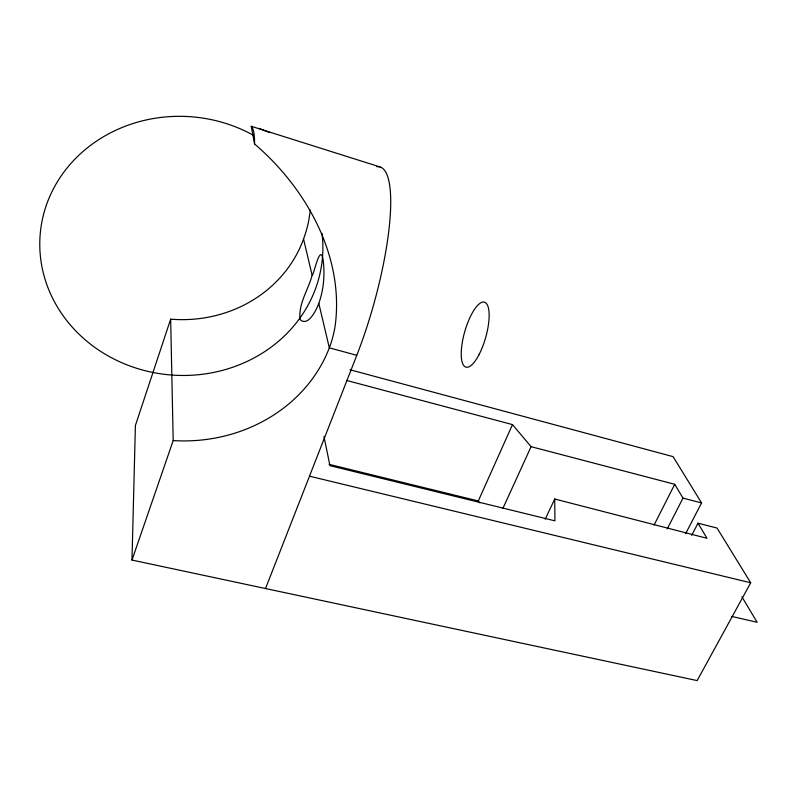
<?xml version="1.0" encoding="UTF-8"?>
<svg xmlns="http://www.w3.org/2000/svg" width="797" height="797" viewBox="0 0 797 797"><rect width="100%" height="100%" fill="white"/><g stroke="black" fill="none" stroke-linecap="round" stroke-linejoin="round"><path stroke-width="1.2" d="M691.666 535.355L697.993 523.211L717.021 528.032L750.704 582.776L697.156 680.588L131.983 560.062L135.41 425.449L170.658 319.169A130.917 121.393 7.9 0 0 303.547 239.03L312.135 275.294C308.27 289.809 298.058 304.145 300.1 319.657C308.031 326.949 316.07 310.412 318.511 304.175C323.861 289.729 325.096 273.839 322.934 258.617C319.756 243.992 313.968 274.826 312.135 275.294M310.432 210.059L308.628 221.337A94.275 51.935 -57.3 0 1 303.547 239.03M131.983 560.062L173.188 440.582L170.658 319.169M265.521 588.545L356.787 355.313A134.643 31.213 -74.3 0 0 376.891 166.722M479.754 502.887L478.3 500.964L512.481 424.602L346.585 380.438M502.907 508.396L531.081 446.669L512.481 424.602M545.188 519.216L554.722 499.002L707.009 538.294L697.993 523.211M654.048 525.113L674.73 484.307L531.081 446.669M667.248 528.879L682.989 498.115L674.73 484.307M685.719 533.512L701.569 502.927L673.086 456.641L349.953 369.748M731.845 616.44L757.15 622.298L741.937 596.843M173.188 440.582A154.329 138.598 1.1 0 0 329.33 347.831A102.474 79.202 79.8 0 0 335.099 326.252C344.643 256.534 306.317 188.231 254.562 143.978L251.254 126.285L380.02 166.952M309.485 476.178L750.704 582.776M329.031 464.322L478.3 500.964M682.989 498.115L701.569 502.927M356.787 355.313L329.33 347.831L318.8 303.408M259.045 128.377L269.954 132.631M323.971 436.497L329.948 465.667L554.931 520.839L554.722 499.002M251.254 126.285A138.788 19.975 -74.5 0 1 254.562 143.978M322.018 233.391A141.617 129.503 4.3 0 1 166.473 374.56A141.617 129.503 4.3 0 1 46.953 203.504A141.617 129.503 4.3 0 1 253.496 135.321M478.808 355.044A33.783 10.869 -74.1 0 0 485.084 302.412A33.783 10.869 -74.1 0 0 461.702 346.516A33.783 10.869 -74.1 0 0 478.808 355.044"/></g></svg>
